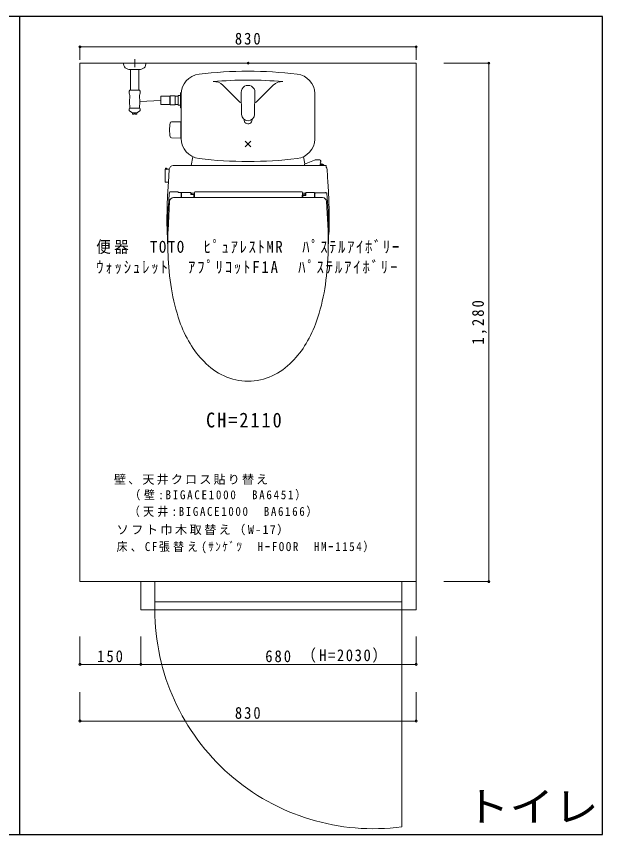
# Model space of a CAD drawing. Units: millimetres on the paper, enlarged 50 times, with parts at other scales. Extents: x -7200 to 7200, y -5050 to 5050.
# Drawn here: x -38 to 7200, y -5050 to 5050 of the extents above; entities that cross this region are included whole.
import ezdxf
from ezdxf.enums import TextEntityAlignment as Align

# ---------------------------------------------------------------- set-up
doc = ezdxf.new("R2010")
doc.units = ezdxf.units.MM
doc.header["$LTSCALE"] = 50
doc.header["$PDMODE"] = 32
doc.header["$PDSIZE"] = 25
doc.linetypes.add('DASHED1', pattern=[1.8, 1.2, -0.6])
doc.layers.add('0-0', color=7, linetype='Continuous')
doc.layers.add('1-0', color=7, linetype='Continuous', lineweight=18)
doc.styles.add('ＭＳ ゴシック', font='')
doc.styles.get('ＭＳ ゴシック').set_extended_font_data('MS Gothic')

msp = doc.modelspace()

# ---------------------------------------------------------------- linework, layer by layer
at = {"layer": '0-0'}
msp.add_line((0, 5050), (0, -5050), dxfattribs=at)
msp.add_lwpolyline([(-7200, -5050), (7200, -5050), (7200, 5050), (-7200, 5050)], close=True, dxfattribs=at)
at = {"layer": '1-0'}
for p, q in [((747.38, 4674.98), (747.38, 4513.47)), ((747.38, 4674.98), (4897.38, 4674.98)), ((4897.38, 4674.98), (4897.38, 4513.47)), ((1284.88, 4473.01), (1284.88, 4463.01)), ((1284.88, 4473.01), (1559.88, 4473.01)), ((1372.38, 4473.01), (1472.38, 4473.01)), ((1422.38, 4523.01), (1422.38, 4423.01)), ((1559.88, 4473.01), (1559.88, 4463.01)), ((5796.26, 4473.01), (5239.87, 4473.01)), ((5796.26, 4473.01), (5796.26, -1926.99)), ((1359.38, 4393.01), (1370.88, 4393.01)), ((1370.88, 4153.01), (1370.88, 4393.01)), ((1370.88, 4393.01), (1473.88, 4393.01)), ((1473.88, 4153.01), (1473.88, 4393.01)), ((1473.88, 4393.01), (1485.13, 4393.01)), ((1369.52, 4143.01), (1370.88, 4153.01)), ((1369.52, 4143.01), (1369.68, 4138.01)), ((1475.25, 4143.01), (1473.88, 4153.01)), ((1475.25, 4143.01), (1475.09, 4138.01)), ((2705.72, 4006.92), (2511.36, 4201.28)), ((2939.07, 4006.92), (3133.43, 4201.28)), ((1361.13, 4049.1), (1361.13, 4076.75)), ((1369.68, 4138.01), (1362.38, 4138.01)), ((1475.09, 4138.01), (1369.68, 4138.01)), ((1482.38, 4138.01), (1475.09, 4138.01)), ((1483.63, 4049.1), (1483.63, 4076.72)), ((1744.36, 4056.01), (1744.36, 4018.48)), ((1856.87, 4066.01), (1754.36, 4066.01)), ((1856.87, 4066.01), (1856.87, 4053.51)), ((1861.87, 4053.51), (1856.87, 4053.51)), ((1861.87, 4053.51), (1861.87, 4068.51)), ((1861.87, 3973.5), (1861.87, 4053.51)), ((1866.21, 4071.01), (1917.53, 4071.01)), ((1921.87, 3961.12), (1921.87, 4065.89)), ((1921.87, 4065.89), (1958.37, 4065.89)), ((1958.37, 4065.89), (1958.37, 4073.51)), ((1958.37, 4073.51), (1980.87, 4073.51)), ((1958.37, 3961.12), (1958.37, 4065.89)), ((1992.37, 4108.51), (1997.37, 4108.51)), ((1997.37, 3918.5), (1997.37, 4108.51)), ((1997.37, 3728.81), (1997.37, 4088.58)), ((2737.41, 4112.04), (2742.41, 3839.57)), ((2907.39, 4112.04), (2902.39, 3839.57)), ((3647.4, 3543.43), (3647.4, 4088.58)), ((1362.38, 3918.67), (1362.38, 3939.06)), ((1482.38, 3918.67), (1482.38, 3939.06)), ((1744.36, 4012.57), (1487.36, 4001)), ((1744.36, 4018.48), (1744.36, 3971)), ((1856.87, 3961), (1754.36, 3961)), ((1856.87, 3973.5), (1861.87, 3973.5)), ((1861.87, 3958.5), (1861.87, 3973.5)), ((1866.21, 3956), (1917.53, 3956)), ((1921.87, 3961.12), (1958.37, 3961.12)), ((1958.37, 3953.5), (1958.37, 3961.12)), ((1958.37, 3953.5), (1980.87, 3953.5)), ((1989.87, 3921), (1989.87, 3939.75)), ((1482.38, 3918.67), (1362.38, 3918.67)), ((1393.63, 3858.67), (1364.15, 3878.93)), ((1397.38, 3848.01), (1397.38, 3858.67)), ((1447.38, 3858.67), (1397.38, 3858.67)), ((1417.88, 3843.01), (1402.38, 3843.01)), ((1417.88, 3843.01), (1417.88, 3855.51)), ((1442.38, 3843.01), (1426.88, 3843.01)), ((1447.38, 3848.01), (1447.38, 3858.67)), ((1451.13, 3858.67), (1480.62, 3878.93)), ((1992.37, 3918.5), (1997.37, 3918.5)), ((1877.12, 3747.85), (1989.96, 3749.71)), ((1992.5, 3747.21), (1992.5, 3728.81)), ((1992.5, 3728.81), (1992.5, 3568.21)), ((1997.38, 3728.81), (1997.38, 3568.21)), ((1877.12, 3549.16), (1989.96, 3547.3)), ((1992.5, 3568.21), (1992.5, 3549.8)), ((1997.37, 3543.43), (1997.37, 3568.21)), ((2787.03, 3437.65), (2857.74, 3508.36)), ((2787.03, 3508.36), (2857.74, 3437.65)), ((2139.01, 3318.14), (2118.35, 3208.48)), ((3522.8, 3227.97), (3505.76, 3318.14)), ((3643.35, 3276.82), (3521.01, 3227.25)), ((3701.28, 3280.48), (3662.13, 3280.48)), ((3711.88, 3253.01), (3715.67, 3255.48)), ((1797.38, 3012.26), (1797.38, 3154.76)), ((1804.88, 3178.11), (1804.88, 3164.44)), ((1807.38, 3178.11), (1804.88, 3178.11)), ((1804.88, 3164.44), (1804.88, 3161.93)), ((1807.38, 3171.26), (1807.38, 3178.11)), ((1807.38, 3162.26), (1810.88, 3162.26)), ((1819.88, 3162.26), (1813.88, 3162.26)), ((1817.38, 3178.11), (1817.38, 3171.26)), ((1819.88, 3178.11), (1817.38, 3178.11)), ((1819.88, 3164.76), (1819.88, 3178.11)), ((1819.88, 3164.76), (1849.46, 3164.76)), ((1819.88, 3162.26), (1819.88, 3164.76)), ((1849.19, 3161.88), (1838.64, 3002.26)), ((2822.38, 3208.48), (1899.07, 3208.48)), ((3517.88, 3208.48), (2822.38, 3208.48)), ((3517.88, 3222.62), (3517.88, 3208.48)), ((3711.88, 3208.48), (3517.88, 3208.48)), ((3715.67, 3230.98), (3711.88, 3228.91)), ((3711.88, 3228.91), (3732.2, 3226.01)), ((3711.88, 3215.98), (3711.88, 3228.91)), ((3732.56, 3225.98), (3711.88, 3225.98)), ((3711.88, 3215.98), (3733.08, 3215.98)), ((3711.88, 3208.48), (3711.88, 3215.98)), ((3745.75, 3208.48), (3711.88, 3208.48)), ((3732.2, 3226.01), (3735.62, 3225.98)), ((3759.47, 3208.48), (3745.75, 3208.48)), ((3785.18, 3208.48), (3759.47, 3208.48)), ((3787.38, 3188.93), (3787.38, 3205.98)), ((3808.68, 2994.1), (3797.61, 3161.88)), ((1809.88, 3004.55), (1807.38, 3004.55)), ((1812.38, 3003.76), (1812.38, 3006.3)), ((1838.64, 3002.26), (1813.88, 3002.26)), ((1838.64, 3002.26), (1838.12, 2994.1)), ((1849.27, 2854.73), (1843.4, 2787.18)), ((1861.86, 2886.01), (1957.38, 2886.01)), ((1959.88, 2876.77), (1959.88, 2883.51)), ((1992.09, 2874.13), (1962.37, 2874.27)), ((1997.01, 2831.29), (1996.98, 2813.06)), ((1997.14, 2850.95), (1997.01, 2831.29)), ((1997.14, 2860.25), (1997.09, 2866.32)), ((1997.16, 2856.13), (1997.14, 2860.25)), ((1997.14, 2850.95), (1997.16, 2856.13)), ((2002.38, 2870.56), (2002.38, 2813.06)), ((2007.38, 2875.56), (2114.88, 2875.56)), ((2122.38, 2864.76), (2122.38, 2851.11)), ((2157.74, 2867.26), (2124.89, 2867.26)), ((2152.38, 2848.61), (2152.38, 2813.06)), ((2160.27, 2813.06), (2160.23, 2876.02)), ((2170.23, 2886.01), (2822.38, 2886.01)), ((2822.38, 2886.01), (3482.38, 2886.01)), ((3492.38, 2876.02), (3492.34, 2813.06)), ((3496.44, 2848.75), (3494.84, 2847.74)), ((3496.65, 2849.05), (3496.61, 2853.11)), ((3524.93, 2866.69), (3497.49, 2867.17)), ((3524.93, 2849.07), (3497.55, 2848.6)), ((3499.88, 2840.76), (3499.88, 2813.06)), ((3499.88, 2840.76), (3534.88, 2840.76)), ((3527.38, 2864.19), (3527.38, 2851.57)), ((3534.88, 2840.76), (3534.88, 2877.86)), ((3534.88, 2877.86), (3637.38, 2877.86)), ((3642.38, 2872.86), (3642.38, 2813.06)), ((3647.75, 2864.98), (3647.71, 2860.7)), ((3647.91, 2813.06), (3647.71, 2860.7)), ((3781.68, 2869.94), (3652.75, 2869.94)), ((3777.38, 2873.51), (3777.38, 2869.94)), ((3779.88, 2876.01), (3783.44, 2876.01)), ((3797.27, 2827.7), (3795.25, 2850.27)), ((1824.92, 2759.51), (1822.38, 2662.14)), ((1853.06, 2765.89), (1834.55, 2406.56)), ((1842.37, 2763.64), (1839.35, 2722.17)), ((1843.4, 2787.18), (1842.37, 2763.64)), ((1902.98, 2813.06), (3741.79, 2813.06)), ((3810.22, 2406.56), (3791.71, 2765.89)), ((3804.5, 2744.59), (3798.04, 2826.03)), ((3805.18, 2726.93), (3804.57, 2743.41)), ((3822.38, 2662.14), (3819.85, 2759.51)), ((1827.29, 2372.38), (1827.32, 2355.17)), ((1827.34, 2350.28), (1827.31, 2333.1)), ((1827.31, 2333.1), (1827.31, 2328.12)), ((1827.31, 2328.12), (1827.64, 2290.78)), ((1827.32, 2355.17), (1827.34, 2350.28)), ((3817.42, 2356.43), (3817.08, 2421.62)), ((3817.11, 2289.62), (3817.46, 2328.12)), ((3817.43, 2350.28), (3817.42, 2356.43)), ((1828.03, 2278.15), (1832.19, 2202.95)), ((3812.58, 2202.95), (3816.73, 2278.15)), ((5796.26, -1926.99), (5239.87, -1926.99)), ((747.38, -2948.22), (747.38, -2605.17)), ((1497.38, -2948.22), (1497.38, -2605.17)), ((4897.38, -2948.22), (4897.38, -2605.17)), ((747.38, -2948.22), (1497.38, -2948.22)), ((1497.38, -2948.22), (4897.38, -2948.22)), ((747.38, -3647.53), (747.38, -3291.28)), ((4897.38, -3647.53), (4897.38, -3291.28)), ((747.38, -3647.53), (4897.38, -3647.53))]:
    msp.add_line(p, q, dxfattribs=at)
at = {"layer": '1-0', "linetype": 'DASHED1'}
msp.add_line((1497.38, -1926.99), (1497.38, -2276.99), dxfattribs=at)
at = {"layer": '1-0', "color": 4}
for p, q in [((4722.38, -2176.99), (1672.38, -2176.99)), ((4722.38, -2276.99), (1672.38, -2276.99)), ((4722.38, -2276.99), (4722.38, -4954.21))]:
    msp.add_line(p, q, dxfattribs=at)
at = {"layer": '1-0', "color": 2}
msp.add_lwpolyline([(747.38, -1926.99), (4897.38, -1926.99), (4897.38, 4473.01), (747.38, 4473.01)], close=True, dxfattribs=at)
at = {"layer": '1-0'}
for points in [[(1856.87, 4053.51), (1856.87, 3973.5), (1856.87, 3961)], [(1989.87, 3939.75), (1989.87, 4087.26), (1989.87, 4106.01)], [(1426.88, 3843.01), (1426.88, 3855.51), (1417.88, 3855.51)], [(2117.38, 2873.06), (2117.38, 2851.11), (2149.88, 2851.11)], [(3817.46, 2328.12), (3817.46, 2333.1), (3817.43, 2350.28)]]:
    msp.add_lwpolyline(points, dxfattribs=at)
at = {"layer": '1-0', "color": 4}
for points in [[(1672.38, -1926.99), (1672.38, -2276.99), (1497.38, -2276.99), (1497.38, -1926.99)], [(4722.38, -1926.99), (4897.38, -1926.99), (4897.38, -2276.99), (4722.38, -2276.99)]]:
    msp.add_lwpolyline(points, close=True, dxfattribs=at)
at = {"layer": '1-0'}
msp.add_circle((2822.38, 4473.01), 10, dxfattribs=at)
for centre, radius, start, end in [((1349.88, 4463.01), 65, 180, 244.21796), ((1494.88, 4463.01), 65, 296.13096, 0), ((1377.72, 4520.63), 129, 244.21796, 261.33119), ((1359.63, 4402.01), 9, 261.33119, 268.39143), ((1467.8, 4518.22), 126.5, 278.48447, 296.13096), ((2822.38, -626.58), 5000.1, 83.04714, 96.95286), ((2247.37, 4088.58), 250, 96.95286, 180), ((2405.29, 4095.21), 150, 45, 95.04826), ((2822.4, -626.5), 4890.1, 84.95174, 95.04826), ((3239.5, 4095.21), 150, 84.95174, 135), ((3397.4, 4088.58), 250, 1.89155, 83.04714), ((2822.4, 4113.6), 85, 358.94887, 181.05113), ((1393.87, 4110.99), 41.49, 139.37394, 208.64528), ((1331.13, 4076.72), 30, 0.04922, 28.64528), ((1211.13, 4049.1), 150, 351.60525, 0), ((1450.89, 4110.99), 41.49, 331.35471, 40.62606), ((1513.63, 4076.72), 30, 151.35471, 180), ((1633.63, 4049.1), 150, 180, 188.39475), ((1754.36, 4056.01), 10, 90, 180), ((1891.87, 4021.45), 55.8, 117.37701, 122.52041), ((1891.87, 4021.45), 55.8, 57.47959, 62.62299), ((1980.87, 4081.01), 7.5, 270, 0), ((1982.37, 4087.26), 7.5, 323.1301, 0), ((1992.37, 4106.01), 2.5, 90, 180), ((3397.4, 4088.58), 250, 0, 1.89155), ((1557.38, 3998.01), 200, 171.60525, 189.69632), ((1212.38, 3939.06), 150, 0, 9.69632), ((1632.38, 3939.06), 150, 170.30368, 180), ((1287.38, 3998.01), 200, 350.30368, 359.25533), ((1287.38, 3998.01), 200, 359.25533, 8.39475), ((1754.36, 3971), 10, 180, 270), ((1891.87, 4005.56), 55.8, 237.47959, 242.62299), ((1891.87, 4005.56), 55.8, 297.37701, 302.52041), ((1980.87, 3946), 7.5, 0, 90), ((1982.37, 3939.75), 7.5, 0, 36.8699), ((2822.4, 4123.6), 165.01, 225, 239.96991), ((2822.4, 4123.6), 165.01, 300.0301, 315), ((1379.57, 3901.32), 27.19, 140.36635, 235.44184), ((1402.38, 3848.01), 5, 180, 270), ((1442.38, 3848.01), 5, 270, 0), ((1465.19, 3901.32), 27.19, 304.56687, 39.63362), ((1992.37, 3921), 2.5, 180, 270), ((2822.4, 3841.03), 80, 181.05113, 358.94886), ((1877.42, 3730.36), 17.5, 91, 169.83987), ((1990, 3747.21), 2.5, 0, 91), ((2822.4, 3773.59), 50, 174.48257, 0), ((2822.4, 3773.59), 50, 0, 5.51743), ((2334.15, 3648.51), 481.5, 169.83987, 180), ((2334.15, 3648.51), 481.5, 180, 190.16013), ((1877.42, 3566.66), 17.5, 190.16013, 269), ((1990, 3549.8), 2.5, 269, 0), ((2247.37, 3543.43), 250, 180, 263.04714), ((3397.4, 3543.43), 250, 276.95286, 358.10845), ((3397.4, 3543.43), 250, 358.10845, 0), ((2822.38, 8258.6), 5000.1, 263.04714, 276.95286), ((3662.13, 3230.48), 50, 90, 112.05801), ((3701.3, 3260.19), 20.3, 47.18071, 90.06732), ((3701.45, 3235.89), 20.05, 19.77579, 58.64029), ((3701.52, 3260.43), 19.97, 19.73925, 47.18238), ((3715.59, 3260.9), 5.42, 270.84617, 352.31437), ((3715.58, 3236.4), 5.41, 270.90161, 351.31886), ((3708.2, 3262.54), 12.97, 349.47746, 20.90809), ((3708.48, 3238.07), 12.7, 348.68196, 21.2312), ((1807.39, 3154.75), 10, 104.4901, 179.99125), ((1807.38, 3152.55), 9.7, 90.0021, 104.9317), ((1812.38, 3171.26), 5, 180, 0), ((1810.86, 3160.73), 1.53, 359.27636, 88.89852), ((1813.91, 3160.73), 1.53, 91.14097, 180.68404), ((1899.07, 3158.48), 50, 172.79439, 176.10757), ((1899.07, 3158.48), 50, 90, 172.79439), ((3522.88, 3222.62), 5, 112.05807, 180.00001), ((3732.56, 3228.49), 2.51, 261.62536, 269.98778), ((3732.51, 3200.48), 15.51, 54.46038, 87.90364), ((3735.65, 3200.53), 25.46, 50.72545, 90.07382), ((3732.69, 3200.8), 15.15, 30.4889, 54.32456), ((3735.9, 3200.83), 25.07, 30.39669, 50.72472), ((3744.26, 3205.47), 15.51, 11.20497, 31.23985), ((3784.86, 3205.98), 2.52, 32.47163, 82.80509), ((3784.87, 3205.98), 2.52, 359.9889, 32.4459), ((3747.73, 3158.48), 50, 3.89243, 37.51633), ((1807.38, 3012.26), 10, 179.99999, 241.92749), ((1803.38, 3004.76), 1.5, 241.92745, 357.85031), ((1807.62, 3029.78), 25.23, 263.78242, 269.47429), ((1810.05, 3007.75), 3.2, 267.09386, 302.61162), ((1810.79, 3006.31), 1.6, 308.05777, 359.73924), ((1813.88, 3003.76), 1.5, 180, 270), ((9543.41, 2443.03), 7724.98, 175.90933, 177.65202), ((-3897.63, 2509.64), 7721.52, 1.8545, 3.59719), ((2272.11, 2816.07), 424.6, 171.68872, 174.7763), ((1861.86, 2876.01), 10, 90, 171.68872), ((1957.38, 2883.51), 2.5, 0, 90), ((1962.38, 2876.77), 2.5, 180, 269.71724), ((1992.07, 2869.13), 5, 0.49935, 89.71608), ((2007.38, 2870.56), 5, 90, 180), ((2114.88, 2873.06), 2.5, 0, 90), ((2124.88, 2864.76), 2.5, 89.84755, 180), ((2149.88, 2848.61), 2.5, 0, 90), ((2157.74, 2869.76), 2.5, 270, 0.03648), ((2170.23, 2876.01), 10, 90.01012, 179.97242), ((3482.38, 2876.01), 10, 0.02758, 89.98988), ((3779.83, 2861.18), 287.45, 177.80998, 183.50633), ((3494.86, 2856.79), 2.5, 192.43279, 243.54566), ((3497.57, 2872.16), 4.99, 179.97566, 269.08819), ((3497.3, 2844.14), 4.42, 151.89859, 187.00112), ((3497.92, 2843.6), 5.01, 94.23975, 179.95838), ((3497.62, 2843.66), 4.93, 124.27511, 148.72892), ((3513.49, 2894.61), 44.66, 243.76369, 247.312), ((3495.9, 2852.51), 0.968, 45.95124, 67.84657), ((3496.22, 2849.13), 0.44, 300.16118, 348.90384), ((3496.46, 2853.1), 0.148, 3.835, 43.06359), ((3524.88, 2864.19), 2.5, 0, 89.00007), ((3524.88, 2851.57), 2.5, 270.99998, 0), ((3637.38, 2872.86), 5, 0, 90), ((3652.75, 2864.94), 5, 90, 179.50002), ((3779.88, 2873.51), 2.5, 90, 180), ((3783.44, 2866.01), 10, 7.56512, 90), ((3393.71, 2814.25), 403.15, 5.12717, 7.56512), ((1902.98, 2763.06), 50, 90, 176.75401), ((3741.79, 2763.06), 50, 3.24599, 90), ((3795.52, 2825.89), 2.52, 3.18897, 46.12473), ((3767.83, 2741.98), 36.77, 2.22762, 4.08285), ((7865.75, 2535.86), 6044.68, 178.80298, 181.63019), ((7229, 2348.95), 5402.56, 176.03876, 177.3989), ((3943.03, 2731.51), 137.92, 181.90266, 183.88328), ((-1578.41, 2349.29), 5396.73, 2.60037, 3.96198), ((-2220.98, 2535.86), 6044.68, 358.36981, 1.19702), ((7047.19, 2372.38), 5219.9, 177.5652, 180), ((-1037.27, 2386.62), 4854.48, 0.41305, 2.44997), ((1836.01, 2364.16), 12.5, 181.17745, 225.96512), ((6016.85, 2256.34), 4185, 177.94297, 180.7309), ((-372.08, 2256.34), 4185, 359.2691, 2.05703), ((3806.48, 2366.76), 15.05, 316.6537, 349.04983), ((2195.74, 2295.92), 368.13, 180.7988, 182.76648), ((3449.03, 2295.92), 368.13, 357.23352, 359.01996), ((6016.85, 2256.34), 4185, 180.7309, 181.96203), ((-372.08, 2256.34), 4185, 358.03797, 359.2691), ((5167.4, 2225.86), 3335, 181.93832, 189.28003), ((477.37, 2225.86), 3335, 350.71997, 358.06168), ((4161.73, 2053.42), 2314.7, 189.08179, 199.29858), ((1483.04, 2053.42), 2314.7, 340.70142, 350.91821), ((3425.3, 1795.47), 1534.4, 199.29608, 210.70978), ((2219.47, 1795.47), 1534.4, 329.29022, 340.70392), ((3095.07, 1598.72), 1150, 210.68404, 224.82346), ((2549.7, 1598.72), 1150, 315.17654, 329.31596), ((2885.93, 1376.39), 845, 224.12729, 244.76124), ((2758.84, 1376.39), 845, 295.23876, 315.87271), ((2822.38, 1268.06), 720, 245.65935, 270), ((2822.38, 1268.06), 720, 270, 294.34065)]:
    msp.add_arc(centre, radius, start, end, dxfattribs=at)
at = {"layer": '1-0', "color": 4}
msp.add_arc((4372.38, -2276.99), 2700, 180, 277.44819, dxfattribs=at)
at = {"layer": '1-0', "color": 1}
for p in [(747.38, 4674.98), (4897.38, 4674.98), (5796.26, 4473.01), (5796.26, -1926.99), (747.38, -2948.22), (1497.38, -2948.22), (4897.38, -2948.22), (747.38, -3647.53), (4897.38, -3647.53)]:
    msp.add_point(p, dxfattribs=at)
at = {"layer": '1-0'}
msp.add_point((2822.38, 4473.01), dxfattribs=at)

# ---------------------------------------------------------------- texts
at = {"layer": '1-0', "color": 6, "style": 'ＭＳ ゴシック', "width": 1.1}
msp.add_text('トイレ', height=366.6, dxfattribs=at).set_placement((5499.34, -4997.77), align=Align.BOTTOM_LEFT)
at = {"layer": '1-0', "attachment_point": 7, "style": 'ＭＳ ゴシック'}
for s, insert, char_height in [('\\T1.27;\\W0.9;830', (2659.88, 4699.98), 146.6), ('\\T1.23;\\W0.9;便器\u3000TOTO\u3000ﾋﾟｭｱﾚｽﾄMR\u3000ﾊﾟｽﾃﾙｱｲﾎﾞﾘｰ', (947.74, 2115.46), 146.6), ('\\T1.26;\\W0.9;ｳｫｯｼｭﾚｯﾄ\u3000ｱﾌﾟﾘｺｯﾄF1A\u3000ﾊﾟｽﾃﾙｱｲﾎﾞﾘｰ', (947.74, 1870.37), 146.6), ('\\T1.17;壁、天井クロス貼り替え', (1166.54, -732.91), 110), ('\\T1.32;\\W0.9;（壁:BIGACE1000\u3000BA6451）', (1358.29, -924.66), 110), ('\\T1.3;\\W0.9;（天井:BIGACE1000\u3000BA6166）', (1351.68, -1129.64), 110), ('\\T1.2;ソフト巾木取替え（W-17）', (1199.6, -1354.45), 110), ('\\T1.29;\\W0.9;床、CF張替え(ｻﾝｹﾞﾂ\u3000HｰFOOR\u3000HMｰ1154）', (1199.6, -1579.26), 110), ('\\T1.27;\\W0.9;150', (959.88, -2923.22), 146.6), ('\\T1.27;\\W0.9;680', (3034.88, -2923.22), 146.6), ('\\T1.22;\\W0.9;（H=2030）', (3480.72, -2927.79), 146.6), ('\\T1.27;\\W0.9;830', (2659.88, -3622.53), 146.6)]:
    msp.add_mtext(s, dxfattribs=dict(at, insert=insert, char_height=char_height))
at = {"layer": '1-0', "insert": (5771.26, 998.01), "char_height": 146.6, "attachment_point": 7, "rotation": 90, "style": 'ＭＳ ゴシック'}
msp.add_mtext('\\T1.28;\\W0.9;1,280', dxfattribs=at)
at = {"layer": '1-0', "color": 3, "insert": (2303.82, -27.07), "char_height": 183.3, "attachment_point": 7, "style": 'ＭＳ ゴシック'}
msp.add_mtext('\\T1.22;\\W0.9;CH=2110', dxfattribs=at)

doc.saveas('drawing.dxf')
